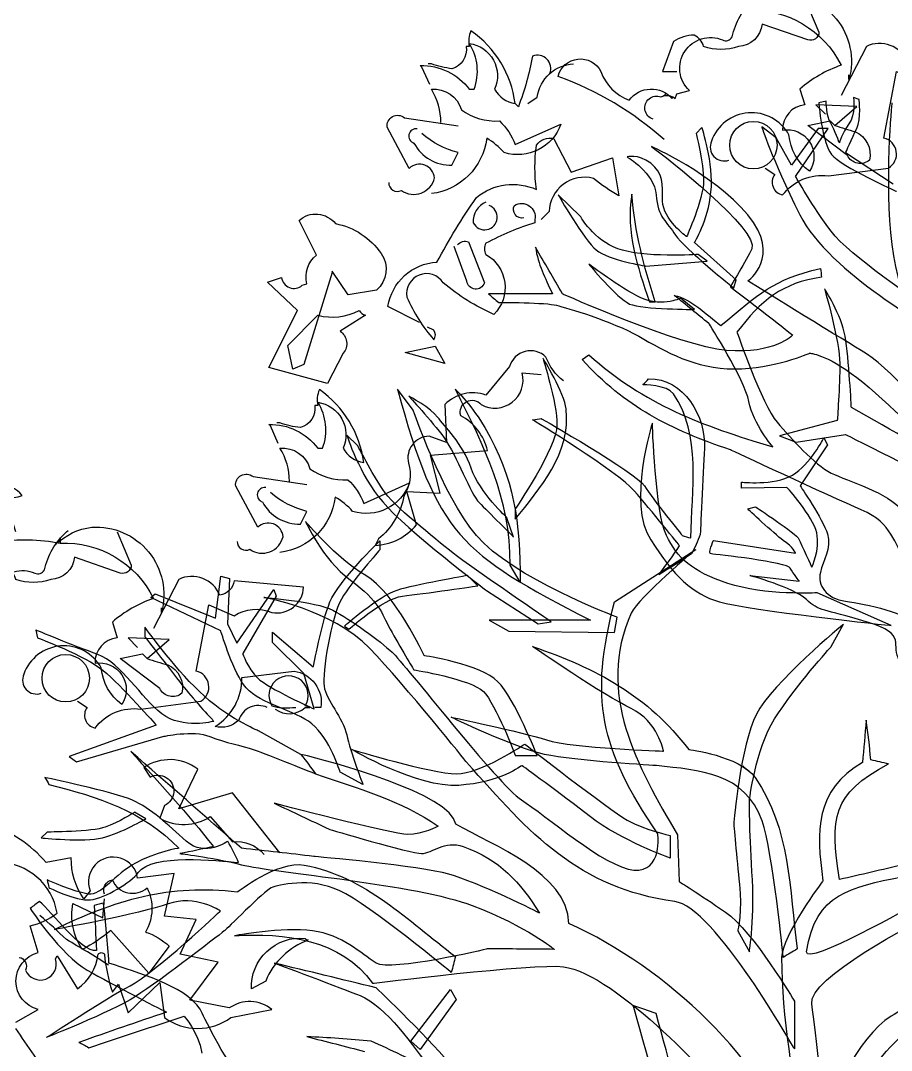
# Model space of a CAD drawing. Header units: millimetres. Extents: x 3633 to 4629, y 3430 to 3787.
# Drawn here: x 3863.557 to 3867.68, y 3715.12 to 3719.993 of the extents above; entities that cross this region are included whole.
import ezdxf

# ---------------------------------------------------------------- set-up
doc = ezdxf.new("R2010")
doc.units = ezdxf.units.MM

# ---------------------------------------------------------------- blocks, each defined once
blk = doc.blocks.new('*U290')
at = {"color": 0}
for points in [[(-212.5, 2140.3), (-228.9, 2191.7, 0.123093), (-203.1, 2194, 0.499542), (-273.3, 2191.7), (-240.6, 2126.2, -0.074951), (-147, 2123.9, -0.294968), (-9.1, 2042.1, 0.096375), (-69.9, 2007), (-62.8, 1983.6, 0.398468), (-95.6, 1946.2, -0.659393), (-55.8, 1885.4, -0.217575), (-86.2, 1939.2, 0.649521), (-200.8, 1929.8, 0.661377), (-175.1, 1901.8)], [(-147, 2130.9), (-147, 2123.9), (-147, 2130.9), (-154, 2121.6, -0.162277), (-100.3, 2147.3, -0.516235), (2.6, 2021), (2.6, 2028)], [(-287.3, 1962.6, -1.044418), (-275.6, 1995.3, -0.323349), (-254.6, 1993), (-252.2, 2000), (-233.5, 2004.6, -0.840088), (-184.4, 2079.5, 0.4142), (-170.4, 2084.1, -0.154678), (-137.7, 2140.3), (-135.3, 2142.6)], [(-62.8, 2140.3), (-41.8, 2091.2, -0.489075), (-58.2, 2079.5), (-126, 2102.9, -0.380188), (-161.1, 2070.1, -0.181808), (-212.5, 2070.1, 0.224854), (-226.5, 2086.5, 0.162277), (-256.9, 2077.1), (-273.3, 2032.7), (-252.2, 2032.7)], [(-617.6, 2013.6), (-629.3, 2039.3), (-631.6, 2041.7, -0.240921), (-559.1, 2006.6), (-552.1, 2006.6, 0.236053), (-559.1, 2074.4, -0.5), (-521.7, 2006.6, 0.236053), (-491.3, 1985.6, 0.211075), (-556.8, 2093.1, 0.162277), (-559.1, 2069.7), (-563.8, 2069.7, -0.383194), (-584.8, 2037, -0.056625), (-615.2, 2044), (-619.9, 2044)], [(-121.3, 1890.1), (-107.3, 1880.7, 0.54657), (-95.6, 1850.3, -0.272095), (-27.8, 1878.4), (61.1, 1890.1, 0.677032), (54.1, 1934.5), (72.8, 2032.7), (110.2, 2016.3, -0.248367), (166.3, 2021, 0.452606), (213.1, 2058.4), (110.2, 2067.8, -0.333328), (89.1, 2046.7, 0.430618), (28.3, 2070.1), (-9.1, 1997.6)], [(-439.9, 2030, 0.651581), (-465.6, 2055.7, -0.045349), (-486.6, 1980.9), (-491.3, 1985.6)], [(-472.6, 1985.6), (-458.6, 1994.9, -0.365204), (-404.8, 2044)], [(-270.9, 1932.2, 0.094757), (-427.6, 2025.7, -0.699951), (-364.5, 2032.7, 0.222214), (-322.4, 1990.6, -0.480621), (-259.3, 1993), (-256.9, 1995.3)], [(-601.2, 1957.5, 0.143021), (-615.2, 2006.6, -0.358047), (-570.8, 1976.2, 0.172546), (-514.7, 1959.8, -0.123093), (-491.3, 1924.8), (-423.5, 1955.2, -0.40274), (-507.7, 1913.1, 0.082748), (-533.4, 1934.1, -0.343094), (-615.2, 1852.3)], [(-678.4, 1868.6, 0.566177), (-659.7, 1857, 0.534058), (-610.6, 1875.7, 0.630219), (-648, 1889.7), (-680.7, 1950.5, -0.679398), (-655, 1964.5), (-575.5, 1952.8)], [(-18.4, 1953.2, 0.021729), (12, 1943.9, -0.356949), (33, 1901.8, -0.482147), (0.3, 1908.8), (-58.2, 1953.2), (-25.4, 1960.2), (-18.4, 1953.2)], [(-632.7, 1662), (-679.5, 1685.4, -0.357925), (-607, 1750.9, -0.02861), (-548.6, 1846.7, -0.284912), (-459.7, 1858.4, -0.072906), (-459.7, 1923.9, -0.350769), (-434, 1933.2), (-408.3, 1884.1), (-347.5, 1905.2), (-338.1, 1849.1, -0.042465), (-375.5, 1874.8, 0.482147), (-441, 1825.7), (-452.7, 1814)], [(-636.3, 1948.1, 0.926025), (-641, 1927.1, 0.286789), (-584.8, 1894.4), (-575.5, 1913.1, -0.120178), (-629.3, 1941.1)], [(-478.4, 1816.3, -0.618027), (-492.4, 1835, -0.649872), (-462, 1814), (-462, 1809.3, 0.048447), (-534.5, 1778.9, 0.291199), (-534.5, 1762.5, -0.493149), (-522.8, 1673.7, -0.073044), (-597.7, 1720.5, 0.819794), (-651.4, 1699.4, 0.07692), (-611.7, 1636.3, 0.333328), (-611.7, 1650.3), (-621, 1655)], [(-534.5, 1839.7, 0.326447), (-553.2, 1809.3, 1.475342), (-529.9, 1835)], [(-761.9, 1735.5), (-804, 1599.9), (-820.4, 1592.9), (-827.4, 1627.9), (-783, 1672.4, 0.182709), (-722.2, 1679.4, 0.162277), (-712.8, 1672.4), (-750.2, 1649, -0.442368), (-745.6, 1616.3), (-768.9, 1571.8), (-855.5, 1595.2), (-813.4, 1679.4), (-857.8, 1721.5), (-836.8, 1728.5, 0.608597), (-806.4, 1716.8), (-799.3, 1719.1, -0.302765), (-785.3, 1761.2), (-811, 1812.7, -0.435272), (-757.3, 1808, -0.199997), (-689.4, 1763.6, -0.39035), (-696.5, 1709.8), (-738.5, 1702.8), (-761.9, 1737.8), (-761.9, 1735.5)], [(-576.6, 1776.6, -0.302765), (-560.2, 1781.2), (-536.9, 1720.5, -0.816528), (-562.6, 1722.8), (-581.3, 1774.2)], [(-420, 1575.5, -0.140045), (-445.7, 1610.6, 0.57489), (-499.5, 1596.5), (-534.5, 1554.4, 0.29335), (-595.3, 1540.4), (-593, 1484.3), (-618.7, 1493.6, 0.477875), (-649.1, 1453.9, -0.21463), (-656.1, 1404.8, -0.178345), (-693.5, 1341.7), (-698.2, 1332.3, 0.217789), (-637.4, 1362.7), (-651.4, 1411.8), (-602.3, 1409.5), (-616.4, 1465.6), (-532.2, 1472.6, 0.213028), (-571.9, 1524, -0.817993), (-541.5, 1540.4, 0.658905), (-480.8, 1587.2), (-452.7, 1584.8)], [(-841.7, 1483), (-853.4, 1508.8), (-855.7, 1511.1, -0.240921), (-783.3, 1476), (-776.2, 1476, 0.236053), (-783.3, 1543.8, -0.5), (-745.8, 1476, 0.236053), (-715.4, 1455, 0.211075), (-780.9, 1562.5, 0.162277), (-783.3, 1539.2), (-787.9, 1539.2, -0.383194), (-809, 1506.4, -0.056625), (-839.4, 1513.4), (-844, 1513.4)], [(-825.3, 1426.9, 0.143021), (-839.4, 1476, -0.358047), (-794.9, 1445.6, 0.172546), (-738.8, 1429.3, -0.123093), (-715.4, 1394.2), (-647.6, 1424.6, -0.40274), (-731.8, 1382.5, 0.082748), (-757.5, 1403.5, -0.343094), (-839.4, 1321.7)], [(-902.5, 1338.1, 0.566177), (-883.8, 1326.4, 0.534058), (-834.7, 1345.1, 0.630219), (-872.1, 1359.1), (-904.8, 1419.9, -0.679398), (-879.1, 1433.9), (-799.6, 1422.3)], [(-1229.9, 1352.1), (-1246.2, 1403.5, 0.123093), (-1220.5, 1405.9, 0.499542), (-1290.6, 1403.5), (-1257.9, 1338.1, -0.074951), (-1164.4, 1335.7, -0.294968), (-1026.4, 1253.9, 0.096375), (-1087.2, 1218.8), (-1080.2, 1195.4, 0.398468), (-1112.9, 1158, -0.659393), (-1073.2, 1097.2, -0.217575), (-1103.6, 1151, 0.649521), (-1218.2, 1141.7, 0.661377), (-1192.4, 1113.6)], [(-860.4, 1417.6, 0.926025), (-865.1, 1396.5, 0.286789), (-809, 1363.8), (-799.6, 1382.5, -0.120178), (-853.4, 1410.6)], [(-1164.4, 1342.8), (-1164.4, 1335.7), (-1164.4, 1342.8), (-1171.4, 1333.4, -0.162277), (-1117.6, 1359.1, -0.516235), (-1014.7, 1232.9), (-1014.7, 1239.9)], [(-1304.7, 1174.4, -1.044418), (-1293, 1207.1, -0.323349), (-1271.9, 1204.8), (-1269.6, 1211.8), (-1250.9, 1216.5, -0.840088), (-1201.8, 1291.3, 0.4142), (-1187.8, 1296, -0.154678), (-1155, 1352.1), (-1152.7, 1354.4)], [(-1080.2, 1352.1), (-1059.2, 1303, -0.489075), (-1075.5, 1291.3), (-1143.3, 1314.7, -0.380188), (-1178.4, 1282, -0.181808), (-1229.9, 1282, 0.224854), (-1243.9, 1298.3, 0.162277), (-1274.3, 1289), (-1290.6, 1244.5), (-1269.6, 1244.5)], [(-1138.7, 1101.9), (-1124.6, 1092.6, 0.54657), (-1112.9, 1062.2, -0.272095), (-1045.1, 1090.2), (-956.3, 1101.9, 0.677032), (-963.3, 1146.3), (-944.6, 1244.5), (-907.2, 1228.2, -0.248367), (-851.1, 1232.9, 0.452606), (-804.3, 1270.3), (-907.2, 1279.6, -0.333328), (-928.2, 1258.6, 0.430618), (-989, 1282), (-1026.4, 1209.5)], [(-1035.8, 1165, 0.021729), (-1005.4, 1155.7, -0.356949), (-984.3, 1113.6, -0.482147), (-1017.1, 1120.6), (-1075.5, 1165), (-1042.8, 1172.1), (-1035.8, 1165)], [(-858.1, 1092.6, 0.453766), (-900.2, 1073.9, -0.265564), (-935.2, 1064.5, 0.264557), (-895.5, 1137), (-818.3, 1146.3, -0.415939), (-778.6, 1092.6), (-787.9, 1092.6)], [(-846.4, 1090.2, 0.366302), (-802, 1092.6), (-794.9, 1092.6), (-802, 1094.9, 1.810471), (-851.1, 1094.9, 0.099014), (-820.7, 1092.6), (-816, 1092.6)], [(-839.4, 877.4), (-909.5, 966.3), (-989, 942.9), (-961, 1001.4, 0.323273), (-1040.5, 1003.7), (-1031.1, 989.7, -1.034378), (-1010.1, 947.6), (-1017.1, 928.9, 0.280991), (-942.3, 931.2), (-909.5, 893.8, -0.26123), (-862.8, 875.1)], [(-1257.9, 491.6, 0.124008), (-1190.1, 456.6), (-1183.1, 482.3), (-1131.7, 496.3, 0.463104), (-1173.7, 540.7, -0.025284), (-1229.9, 617.9)], [(-1229.9, 627.3), (-1197.1, 646, -0.779266), (-1197.1, 730.1), (-1208.8, 769.9, 0.118973), (-1169.1, 788.6, 0.363647), (-1255.6, 863.4)], [(-1225.2, 723.1, -0.5), (-1215.8, 704.4, 0.970154), (-1171.4, 720.8), (-1169.1, 725.5), (-1138.7, 676.4, 0.208466), (-1108.3, 727.8, -0.5), (-1098.9, 727.8, 0.056854), (-1087.2, 671.7), (-1077.9, 683.4), (-1063.8, 641.3), (-1017.1, 685.7), (-1010.1, 634.3, 0.333328), (-911.9, 634.3), (-851.1, 646, 0.334427), (-914.2, 648.3), (-972.7, 660), (-930.6, 716.1), (-986.7, 727.8), (-963.3, 779.2), (-1010.1, 783.9), (-996, 847), (-1049.8, 840, 1.125015), (-1120, 821.3), (-1129.3, 809.6, -0.162277), (-1148, 870.4), (-1185.4, 863.4, 0.14122), (-1269.6, 919.5)], [(-1098.9, 816.6, -0.480621), (-1087.2, 837.7, 0.516449), (-1035.8, 826, -0.249695), (-1038.1, 760.5, -0.105927), (-1003, 739.5), (-1033.4, 699.7), (-1089.6, 762.9, -0.054871), (-1131.7, 734.8, -0.192581), (-1145.7, 802.6), (-1101.3, 781.6), (-1098.9, 809.6)], [(-799.6, 748.8), (-797.3, 748.8, 0.20787), (-860.4, 688), (-881.5, 676.4, -0.455139), (-802, 751.2), (-799.6, 748.8)]]:
    blk.add_lwpolyline(points, format="xyb", dxfattribs=at)
for points in [[(-268.6, 2000), (-273.3, 1995.3), (-268.6, 2000)], [(-18.4, 1953.2), (14.3, 1981.3), (-46.5, 1983.6), (-32.4, 1969.6)], [(-653.8, 1617.6), (-609.4, 1626.9), (-595.3, 1601.2), (-653.8, 1617.6)], [(-1035.8, 1165), (-1003, 1193.1), (-1063.8, 1195.4), (-1049.8, 1181.4)]]:
    blk.add_lwpolyline(points, dxfattribs=at)
for centre in [(-138.8, 1924), (-1156.2, 1135.8)]:
    blk.add_circle(centre, 35.1, dxfattribs=at)
for points in [[(-31.2, 1989), (-31.2, 1989), (-42.1, 1986.5), (-42.1, 1986.5)], [(-42.1, 1986.5), (-42.1, 1986.5), (-37.3, 1927.9), (-23.2, 1910.2)], [(-24.4, 1956.6), (-31.2, 1967), (-31.2, 1989), (-31.2, 1989)], [(17.7, 1991.4), (17.7, 1991.4), (9.2, 1994.5), (9.2, 1994.5)], [(14.1, 1948.7), (20.8, 1963.3), (17.7, 1991.4), (17.7, 1991.4)], [(-215, 1949.9), (-215, 1949.9), (-223.6, 1941.3), (-223.6, 1941.3)], [(-105.1, 1934.6), (-105.1, 1934.6), (-126.5, 1951.1), (-126.5, 1951.1)], [(-126.5, 1951.1), (-126.5, 1951.1), (-113, 1907.7), (-70.3, 1821)], [(-11.6, 1927.3), (-11.6, 1927.3), (-18.3, 1946.2), (-24.4, 1956.6)], [(-82.5, 1894.3), (-82.5, 1894.3), (-105.1, 1934.6), (-105.1, 1934.6)], [(-42.8, 1948.7), (-42.8, 1948.7), (-82.5, 1894.3), (-82.5, 1894.3)], [(-76.4, 1877.8), (-76.4, 1877.8), (-28.1, 1948.7), (-28.1, 1948.7)], [(-28.1, 1948.7), (-28.1, 1948.7), (-42.8, 1948.7), (-42.8, 1948.7)], [(-2.4, 1912.6), (-2.4, 1912.6), (7.3, 1934.6), (14.1, 1948.7)], [(-289.6, 1921.8), (-270, 1908.4), (-128.3, 1796.6), (-141.1, 1770.9)], [(-147.2, 1821), (-199.8, 1883.3), (-289.6, 1921.8), (-289.6, 1921.8)], [(-290.8, 1897.4), (-310.3, 1912), (-325.6, 1906.5), (-325.6, 1906.5)], [(-23.2, 1910.2), (-8.6, 1891.9), (72.7, 1855.8), (72.7, 1855.8)], [(67.8, 1866.2), (67.8, 1866.2), (-2.4, 1912.6), (-2.4, 1912.6)], [(-23.8, 1796.6), (-50.7, 1832), (-76.4, 1877.8), (-76.4, 1877.8)], [(-394.6, 1818.6), (-394.6, 1818.6), (-427.6, 1850.3), (-427.6, 1850.3)], [(-427.6, 1850.3), (-427.6, 1850.3), (-389.1, 1783.7), (-371.4, 1769.1)], [(-318.9, 1851.5), (-327.4, 1793.5), (-310.9, 1746.5), (-292.6, 1692.1)], [(-284.1, 1692.1), (-301.2, 1745.9), (-314, 1795.3), (-318.9, 1851.5)], [(-339.6, 1770.9), (-375.1, 1783.7), (-394.6, 1818.6), (-394.6, 1818.6)], [(-147.2, 1723.3), (-147.2, 1723.3), (-95.3, 1758.7), (-147.2, 1821)], [(-70.3, 1821), (-26.9, 1734.9), (133.2, 1647.5), (133.2, 1647.5)], [(-254.1, 1791.1), (-241.3, 1771.5), (-168, 1712.9), (-168, 1712.9)], [(108.1, 1691.5), (108.1, 1691.5), (3.1, 1760.5), (-23.8, 1796.6)], [(-421.5, 1704.3), (-434.3, 1726.9), (-447.8, 1749.5), (-461.2, 1773.4)], [(-461.2, 1773.4), (-457.5, 1747.1), (-447.2, 1728.8), (-436.2, 1704.3)], [(-371.4, 1769.1), (-353.1, 1753.8), (-298.1, 1745.3), (-298.1, 1745.3)], [(-220.5, 1762.4), (-220.5, 1762.4), (-303.6, 1756.9), (-339.6, 1770.9)], [(-164.3, 1725.1), (-164.3, 1725.1), (-226, 1780.1), (-226, 1780.1)], [(-141.1, 1770.9), (-149.1, 1754.4), (-172.9, 1714.7), (-172.9, 1714.7)], [(-298.1, 1745.3), (-298.1, 1745.3), (-207.1, 1752.6), (-207.1, 1752.6)], [(-207.1, 1752.6), (-207.1, 1752.6), (-220.5, 1762.4), (-220.5, 1762.4)], [(-382.4, 1748.3), (-382.4, 1748.3), (-340.9, 1697.6), (-321.9, 1689.1)], [(-186.9, 1657.3), (-130.7, 1703.7), (-110, 1725.7), (-39.7, 1741.6)], [(-39.7, 1741.6), (-39.1, 1737.3), (-38.5, 1733), (-37.9, 1728.8)], [(-168, 1712.9), (-168, 1712.9), (-164.3, 1725.1), (-164.3, 1725.1)], [(-37.9, 1728.8), (-95.9, 1720.8), (-128.3, 1693.9), (-163.1, 1647.5)], [(20.8, 1620.6), (-18.3, 1643.2), (-147.2, 1723.3), (-147.2, 1723.3)], [(-172.9, 1714.7), (-141.7, 1690.9), (-111.2, 1667.1), (-80.6, 1643.2)], [(-3.1, 1641.4), (-8.6, 1673.2), (-33.6, 1711.7), (-33.6, 1711.7)], [(-530.8, 1704.3), (-526, 1700.1), (-520.5, 1695.2), (-515.6, 1691.5)], [(-436.2, 1704.3), (-467.3, 1704.3), (-499.1, 1704.3), (-530.8, 1704.3)], [(-515.6, 1691.5), (-515.6, 1691.5), (-444.1, 1691.5), (-430.1, 1687.2)], [(-292.6, 1692.1), (-289.6, 1692.1), (-286.5, 1692.1), (-284.1, 1692.1)], [(-256, 1701.9), (-230.9, 1696.4), (-207.1, 1672.6), (-186.9, 1657.3)], [(-204.6, 1660.3), (-221.7, 1673.8), (-238.2, 1687.8), (-256, 1701.9)], [(-226, 1681.1), (-226, 1681.1), (-246.8, 1697.6), (-246.8, 1697.6)], [(-321.9, 1689.1), (-302.4, 1681.1), (-226, 1681.1), (-226, 1681.1)], [(-145.4, 1544.9), (-152.1, 1578.5), (-204.6, 1660.3), (-204.6, 1660.3)], [(-163.1, 1647.5), (-163.1, 1647.5), (-125.8, 1540), (-103.8, 1514.3)], [(6.1, 1536.3), (6.1, 1536.3), (2.4, 1608.4), (-3.1, 1641.4)], [(-55.6, 1616.4), (-55.6, 1616.4), (-31.8, 1615.8), (14.1, 1580.3)], [(132.6, 1514.3), (132.6, 1514.3), (60.5, 1598), (20.8, 1620.6)], [(-416, 1533.9), (-417.8, 1556.5), (-450.2, 1609), (-450.2, 1609)], [(-392.2, 1607.2), (-392.2, 1607.2), (-382.4, 1613.9), (-382.4, 1613.9)], [(-172.9, 1473.4), (-260.8, 1503.4), (-329.3, 1536.9), (-392.2, 1607.2)], [(-382.4, 1613.9), (-298.7, 1540), (-216.9, 1510.1), (-110, 1477.7)], [(-302.4, 1569.9), (-299.3, 1572.4), (-296.3, 1575.4), (-293.8, 1578.5)], [(-257.2, 1556.5), (-266.3, 1569.3), (-302.4, 1569.9), (-302.4, 1569.9)], [(-293.8, 1578.5), (-241.9, 1579.7), (-208.3, 1522.3), (-211.4, 1475.3)], [(14.1, 1580.3), (59.9, 1545.5), (130.7, 1471.6), (130.7, 1471.6)], [(-642, 1532.1), (-642, 1532.1), (-665.2, 1563.2), (-665.2, 1563.2)], [(-665.2, 1563.2), (-607.2, 1348.8), (-572.4, 1320.1), (-380, 1221.7)], [(-579.7, 1563.2), (-579.7, 1563.2), (-552.2, 1535.1), (-536.3, 1506.4)], [(-498.5, 1303), (-498.5, 1403.8), (-536.3, 1475.9), (-579.7, 1563.2)], [(-231.5, 1343.3), (-230.3, 1412.9), (-215, 1496), (-257.2, 1556.5)], [(-606, 1521.7), (-615.1, 1535.1), (-648.7, 1552.8), (-648.7, 1552.8)], [(-648.7, 1552.8), (-648.7, 1552.8), (-615.1, 1516.8), (-596.2, 1491.1)], [(-110, 1477.7), (-110, 1477.7), (-139.3, 1511.3), (-145.4, 1544.9)], [(-491.1, 1370.8), (-455.1, 1416), (-408.1, 1469.1), (-416, 1533.9)], [(334.1, 1300.5), (223.6, 1416), (131.3, 1464.9), (6.1, 1536.3)], [(-465.5, 1518), (-460.6, 1518.6), (-456.3, 1519.2), (-452.7, 1519.8)], [(-452.7, 1519.8), (-452.7, 1519.8), (-312.8, 1439.8), (-299.9, 1420.3)], [(-288.3, 1513.1), (-288.3, 1513.1), (-326.2, 1394.6), (-290.8, 1340.2)], [(-267.6, 1347), (-284.1, 1380), (-288.3, 1513.1), (-288.3, 1513.1)], [(-103.8, 1514.3), (-81.9, 1489.3), (-48.9, 1452), (-23.8, 1439.2)], [(-14.7, 1516.8), (-14.7, 1516.8), (-100.2, 1494.2), (-100.2, 1494.2)], [(-724.5, 1480.1), (-724.5, 1480.1), (-740.4, 1495.4), (-740.4, 1495.4)], [(-740.4, 1495.4), (-740.4, 1495.4), (-722, 1436.2), (-687.2, 1396.4)], [(-536.3, 1506.4), (-492.4, 1430), (-483.8, 1367.7), (-483.8, 1277.9)], [(-100.2, 1494.2), (-100.2, 1494.2), (-75.7, 1485), (-75.7, 1485)], [(-75.7, 1485), (-75.7, 1485), (-2.4, 1496), (-2.4, 1496)], [(-687.2, 1414.8), (-702.5, 1438), (-724.5, 1480.1), (-724.5, 1480.1)], [(-81.2, 1436.2), (-54.4, 1451.4), (-34.8, 1491.1), (-34.8, 1491.1)], [(-29.3, 1480.7), (-29.3, 1480.7), (-69.6, 1420.3), (-69.6, 1420.3)], [(-34.8, 1491.1), (-34.8, 1491.1), (-29.3, 1480.7), (-29.3, 1480.7)], [(-211.4, 1475.3), (-213.2, 1438.6), (-217.5, 1348.2), (-217.5, 1348.2)], [(20.8, 1384.8), (-26.9, 1405.6), (-172.9, 1473.4), (-172.9, 1473.4)], [(-156.4, 1425.8), (-156.4, 1425.8), (-108.7, 1420.3), (-81.2, 1436.2)], [(-23.8, 1439.2), (1.8, 1427), (59.9, 1410.5), (81.9, 1383.6)], [(-299.9, 1420.3), (-287.7, 1400.1), (-244.3, 1347), (-244.3, 1347)], [(-156.4, 1416.6), (-156.4, 1416.6), (-156.4, 1425.8), (-156.4, 1425.8)], [(-89.2, 1417.8), (-89.2, 1417.8), (-156.4, 1416.6), (-156.4, 1416.6)], [(-45.2, 1350.6), (-50.7, 1375.7), (-89.2, 1417.8), (-89.2, 1417.8)], [(-69.6, 1420.3), (-69.6, 1420.3), (-36, 1370.8), (-29.3, 1349.4)], [(-582.8, 1320.7), (-610.9, 1343.3), (-672, 1391), (-687.2, 1414.8)], [(-687.2, 1396.4), (-652.4, 1355.5), (-533.9, 1265.7), (-533.9, 1265.7)], [(-491.1, 1386.1), (-491.1, 1386.1), (-491.1, 1370.8), (-491.1, 1370.8)], [(-147.2, 1386.1), (-147.2, 1386.1), (-135.6, 1389.1), (-135.6, 1389.1)], [(-94.7, 1339.6), (-108.7, 1350), (-147.2, 1386.1), (-147.2, 1386.1)], [(-493.6, 1344.5), (-493.6, 1344.5), (-503.4, 1373.2), (-503.4, 1373.2)], [(88.6, 1309.7), (66.6, 1334.8), (69, 1364.1), (20.8, 1384.8)], [(-712.3, 1287.7), (-756.3, 1313.4), (-801.5, 1367.7), (-801.5, 1367.7)], [(-801.5, 1367.7), (-801.5, 1367.7), (-777.6, 1312.8), (-734.9, 1281)], [(-290.8, 1340.2), (-255.3, 1286.5), (-230.3, 1260.8), (-188.8, 1248.6)], [(-176.5, 1276.1), (-230.3, 1293.8), (-251.1, 1313.4), (-267.6, 1347)], [(-244.3, 1347), (-240.1, 1345.1), (-235.8, 1344.5), (-231.5, 1343.3)], [(-217.5, 1348.2), (-221.1, 1338.4), (-225.4, 1328.6), (-230.3, 1319.5)], [(-52.5, 1299.9), (-52.5, 1299.9), (-39.7, 1325), (-45.2, 1350.6)], [(-29.3, 1349.4), (-23.2, 1326.8), (-36, 1310.3), (-39.7, 1292)], [(-765.4, 1248.6), (-752.6, 1279.2), (-691.5, 1339), (-691.5, 1339)], [(-691.5, 1339), (-691.5, 1339), (-691.5, 1325.6), (-691.5, 1325.6)], [(-344.5, 1248.6), (-344.5, 1248.6), (-224.2, 1326.2), (-224.2, 1326.2)], [(-224.2, 1326.2), (-224.2, 1326.2), (-309.1, 1254.7), (-319.5, 1232.1)], [(-278.6, 1288.9), (-268.2, 1303), (-257.8, 1317), (-248, 1331.7)], [(-197.9, 1339.6), (-197.9, 1339.6), (-76.4, 1320.7), (-76.4, 1320.7)], [(-76.4, 1320.7), (-76.4, 1320.7), (-80, 1329.9), (-94.7, 1339.6)], [(-438, 1219.3), (-438, 1219.3), (-554.7, 1298.7), (-582.8, 1320.7)], [(-230.3, 1319.5), (-246.2, 1309.1), (-262.1, 1298.7), (-278.6, 1288.9)], [(-483.8, 1277.9), (-483.8, 1277.9), (-498.5, 1303), (-498.5, 1303)], [(-70.9, 1279.2), (-70.9, 1279.2), (-80, 1290.8), (-84.3, 1298.7)], [(-934.6, 1224.8), (-934.6, 1224.8), (-926.7, 1286.5), (-926.7, 1286.5)], [(-926.7, 1286.5), (-926.7, 1286.5), (-913.9, 1283.4), (-913.9, 1283.4)], [(-913.9, 1283.4), (-913.9, 1283.4), (-916.9, 1216.2), (-916.9, 1216.2)], [(-734.9, 1281), (-691.5, 1248.6), (-689.7, 1233.3), (-676.2, 1208.3)], [(-626.1, 1169.2), (-626.1, 1169.2), (-669.5, 1263.3), (-712.3, 1287.7)], [(-562, 1287.7), (-562, 1287.7), (-640.2, 1273.7), (-666.5, 1265.7)], [(-546.7, 1272.4), (-546.7, 1272.4), (-562, 1287.7), (-562, 1287.7)], [(-144.2, 1287.7), (-144.2, 1287.7), (-70.9, 1279.2), (-70.9, 1279.2)], [(-60.5, 1252.3), (-80, 1270), (-144.2, 1287.7), (-144.2, 1287.7)], [(-39.7, 1292), (-44, 1273.7), (-31.8, 1253.5), (-2.4, 1249.8)], [(-902.9, 1187.5), (-902.9, 1187.5), (-848.5, 1266.9), (-848.5, 1266.9)], [(-848.5, 1266.9), (-848.5, 1266.9), (-844.8, 1257.2), (-844.8, 1257.2)], [(-666.5, 1265.7), (-692.7, 1257.2), (-744, 1212.6), (-744, 1212.6)], [(-657.9, 1257.2), (-627.4, 1260.8), (-546.7, 1272.4), (-546.7, 1272.4)], [(-533.9, 1265.7), (-533.9, 1265.7), (-457.5, 1216.2), (-457.5, 1216.2)], [(-44.6, 1262.1), (-44.6, 1262.1), (-122.2, 1257.8), (-176.5, 1276.1)], [(-1030.5, 1255.3), (-1030.5, 1255.3), (-1023.8, 1260.8), (-1023.8, 1260.8)], [(-926.7, 1205.9), (-926.7, 1205.9), (-1030.5, 1255.3), (-1030.5, 1255.3)], [(-1023.8, 1260.8), (-1023.8, 1260.8), (-934.6, 1224.8), (-934.6, 1224.8)], [(-844.8, 1257.2), (-844.8, 1257.2), (-894.3, 1172.3), (-894.3, 1172.3)], [(-706.8, 1180.2), (-762.4, 1237.6), (-863.2, 1255.3), (-863.2, 1255.3)], [(-789.9, 1152.7), (-789.9, 1152.7), (-777.6, 1218.1), (-765.4, 1248.6)], [(-737.3, 1208.3), (-737.3, 1208.3), (-688.5, 1252.9), (-657.9, 1257.2)], [(-280.4, 905.9), (-366.5, 1032.4), (-381.2, 1106.3), (-344.5, 1248.6)], [(-188.8, 1248.6), (-146.6, 1236.4), (64.8, 1213.8), (64.8, 1213.8)], [(28.1, 1219.3), (-36, 1238.8), (-41.5, 1234), (-60.5, 1252.3)], [(64.8, 1213.8), (64.8, 1213.8), (-44.6, 1262.1), (-44.6, 1262.1)], [(-2.4, 1249.8), (27.5, 1245.6), (92.2, 1232.1), (101.4, 1213.2)], [(-529.6, 1221.7), (-529.6, 1221.7), (-500.9, 1205.2), (-500.9, 1205.2)], [(-380, 1221.7), (-380, 1221.7), (-529.6, 1221.7), (-529.6, 1221.7)], [(-457.5, 1216.2), (-457.5, 1216.2), (-438, 1219.3), (-438, 1219.3)], [(-319.5, 1232.1), (-372.6, 1114.2), (-310.3, 1004.9), (-251.1, 904.1)], [(-344.5, 1203.4), (-344.5, 1203.4), (-340.3, 1226), (-340.3, 1226)], [(78.2, 1161.3), (61.1, 1185.7), (93.5, 1199.7), (28.1, 1219.3)], [(-1200.4, 1207.1), (-1200.4, 1207.1), (-1197.9, 1195.5), (-1197.9, 1195.5)], [(-1108.7, 1171), (-1143.5, 1183.3), (-1200.4, 1207.1), (-1200.4, 1207.1)], [(-1039.1, 1211.4), (-1039.1, 1211.4), (-1039.1, 1197.3), (-1039.1, 1197.3)], [(-958.5, 1116.1), (-998.2, 1153.9), (-1039.1, 1211.4), (-1039.1, 1211.4)], [(-893.1, 1126.4), (-911.4, 1152.7), (-926.7, 1205.9), (-926.7, 1205.9)], [(-916.9, 1216.2), (-916.9, 1216.2), (-902.9, 1187.5), (-902.9, 1187.5)], [(-850.3, 1204), (-850.3, 1204), (-789.9, 1152.7), (-789.9, 1152.7)], [(-850.3, 1188.8), (-850.3, 1188.8), (-850.3, 1204), (-850.3, 1204)], [(-744, 1212.6), (-744, 1212.6), (-737.3, 1208.3), (-737.3, 1208.3)], [(-676.2, 1208.3), (-662.2, 1183.3), (-641.4, 1148.4), (-641.4, 1148.4)], [(-500.9, 1205.2), (-500.9, 1205.2), (-344.5, 1203.4), (-344.5, 1203.4)], [(-5.5, 1215.6), (-5.5, 1215.6), (-111.8, 1128.3), (-134.4, 1082.5)], [(-23.8, 1182.6), (-23.8, 1182.6), (-5.5, 1215.6), (-5.5, 1215.6)], [(-1197.9, 1195.5), (-1197.9, 1195.5), (-1127.1, 1169.2), (-1100.8, 1147.2)], [(-1039.1, 1197.3), (-1039.1, 1197.3), (-996.3, 1141.7), (-981.1, 1122.2)], [(-803.9, 1142.9), (-803.9, 1142.9), (-850.3, 1188.8), (-850.3, 1188.8)], [(-563.2, 1011.6), (-563.2, 1011.6), (-651.2, 1122.2), (-706.8, 1180.2)], [(-673.2, 1174.1), (-655.5, 1158.2), (-516.2, 978), (-482, 956)], [(-319.5, 1091), (-359.2, 1109.3), (-465.5, 1182.6), (-465.5, 1182.6)], [(-465.5, 1182.6), (-371.4, 1150.9), (-294.4, 1109.3), (-234.6, 1030.5)], [(-107.5, 1075.7), (-78.2, 1122.2), (-23.8, 1182.6), (-23.8, 1182.6)], [(-1014, 1083.1), (-1044.6, 1106.9), (-1073.9, 1158.2), (-1108.7, 1171)], [(-894.3, 1172.3), (-894.3, 1172.3), (-887.6, 1150.9), (-872.3, 1136.2)], [(-516.8, 1130.7), (-541.8, 1156.4), (-626.1, 1169.2), (-626.1, 1169.2)], [(-1100.8, 1147.2), (-1073.9, 1125.2), (-1022.6, 1066.6), (-1022.6, 1066.6)], [(-788.6, 1090.4), (-788.6, 1090.4), (-803.9, 1142.9), (-803.9, 1142.9)], [(-872.3, 1136.2), (-857.1, 1120.9), (-788.6, 1090.4), (-788.6, 1090.4)], [(-458.8, 1021.4), (-458.8, 1021.4), (-491.8, 1105.7), (-516.8, 1130.7)], [(-981.1, 1122.2), (-965.2, 1102.6), (-937.1, 1072.1), (-937.1, 1072.1)], [(-871.1, 1058), (-871.1, 1058), (-918.7, 1077.6), (-958.5, 1116.1)], [(-797.2, 1072.1), (-824.7, 1090.4), (-875.4, 1100.2), (-893.1, 1126.4)], [(-774, 1124), (-771.5, 1103.8), (-745.9, 1077.6), (-740.4, 1051.9)], [(-937.1, 1072.1), (-937.1, 1072.1), (-983.5, 1059.9), (-1014, 1083.1)], [(-271.8, 1028.1), (-271.8, 1028.1), (-280.4, 1072.1), (-319.5, 1091)], [(-134.4, 1082.5), (-157.6, 1036.6), (-168, 922.4), (-168, 922.4)], [(-1022.6, 1066.6), (-1022.6, 1066.6), (-1150.9, 1020.2), (-1150.9, 1020.2)], [(-750.1, 996.9), (-752.6, 1004.3), (-769.1, 1053.8), (-797.2, 1072.1)], [(-447.8, 1023.2), (-493.6, 1033.6), (-585.8, 1078.2), (-585.8, 1078.2)], [(-144.8, 954.2), (-144.8, 954.2), (-136.2, 1030.5), (-107.5, 1075.7)], [(28.1, 1073.9), (26.3, 1052.5), (24.4, 1031.8), (22.6, 1011)], [(34.8, 1015.3), (33, 1034.8), (31.2, 1054.4), (28.1, 1073.9)], [(-1012.8, 1049.5), (-1012.8, 1049.5), (-967, 1059.9), (-943.2, 1049.5)], [(-808.2, 1023.2), (-808.2, 1023.2), (-871.1, 1058), (-871.1, 1058)], [(-740.4, 1051.9), (-734.9, 1026.9), (-716.6, 978.6), (-716.6, 978.6)], [(-1140.5, 1012.2), (-1140.5, 1012.2), (-1012.8, 1049.5), (-1012.8, 1049.5)], [(-477.1, 1038.5), (-477.1, 1038.5), (-353.1, 942), (-325.6, 926.1)], [(-1059.9, 1027.5), (-1018.9, 982.3), (-975.6, 935.2), (-937.7, 887)], [(-896.1, 884.5), (-950.5, 932.2), (-1004.9, 979.2), (-1059.9, 1027.5)], [(-808.2, 1023.2), (-800.2, 1013.4), (-793.5, 1003.7), (-786.8, 994.5)], [(-579.1, 920), (-585.8, 965.2), (-765.4, 1012.8), (-808.2, 1023.2)], [(-574.8, 977.4), (-635.9, 973.1), (-733, 1030.5), (-733, 1030.5)], [(-491.1, 1021.4), (-491.1, 1021.4), (-458.8, 1021.4), (-458.8, 1021.4)], [(-282.2, 1006.7), (-282.2, 1006.7), (-402.6, 1013.4), (-447.8, 1023.2)], [(-234.6, 1030.5), (-234.6, 1030.5), (-159.4, 1021.4), (-136.2, 989)], [(-1150.9, 1020.2), (-1150.9, 1020.2), (-1140.5, 1012.2), (-1140.5, 1012.2)], [(-481.4, 1006.7), (-481.4, 1006.7), (-513.1, 981.7), (-574.8, 977.4)], [(-255.3, 805.7), (-397.7, 825.3), (-469.1, 905.3), (-563.2, 1011.6)], [(-380, 931), (-423.3, 964.6), (-481.4, 1006.7), (-481.4, 1006.7)], [(-125.8, 924.9), (-152.1, 996.9), (-218.1, 999.4), (-282.2, 1006.7)], [(-145.4, 998.2), (-148.4, 1000.6), (-151.5, 1003), (-154.6, 1006.1)], [(22.6, 1011), (-48.3, 970.1), (-45.8, 909.6), (-36, 836.3)], [(-11.6, 838.1), (-25, 929.7), (-23.8, 964), (61.1, 1009.2)], [(61.1, 1009.2), (52.5, 1011), (44, 1012.8), (34.8, 1015.3)], [(-786.8, 994.5), (-725.1, 973.1), (-659.1, 955.4), (-605.4, 916.9)], [(-716.6, 978.6), (-716.6, 978.6), (-750.1, 996.9), (-750.1, 996.9)], [(-1186.9, 989), (-1184.5, 985.3), (-1182.6, 981.7), (-1181.4, 978.6)], [(-1057.4, 955.4), (-1085.5, 967.6), (-1186.9, 989), (-1186.9, 989)], [(-1181.4, 978.6), (-1109.3, 960.9), (-1042.1, 939.5), (-989, 884.5)], [(-136.2, 989), (-83.7, 912), (-86.1, 824.1), (-73.9, 735.5)], [(-978, 894.9), (-1005.5, 919.4), (-1029.9, 943.2), (-1057.4, 955.4)], [(-847.9, 951.1), (-821, 938.3), (-793.5, 925.5), (-766.6, 912.6)], [(-482, 956), (-447.2, 934), (-358.6, 855.8), (-315.8, 852.2)], [(-141.1, 849.7), (-144.8, 914.5), (-144.8, 954.2), (-144.8, 954.2)], [(-1054.4, 937.7), (-1054.4, 937.7), (-1078.2, 922.4), (-1097.7, 915.7)], [(-1037.9, 927.9), (-1037.9, 927.9), (-1054.4, 937.7), (-1054.4, 937.7)], [(-262.1, 869.9), (-262.1, 869.9), (-336.6, 896.8), (-380, 931)], [(-1097.7, 915.7), (-1116.7, 908.4), (-1183.9, 908.4), (-1183.9, 908.4)], [(-1102, 899.8), (-1073.9, 907.1), (-1037.9, 927.9), (-1037.9, 927.9)], [(-411.7, 773.4), (-414.2, 847.9), (-523.5, 888.2), (-579.1, 920)], [(-325.6, 926.1), (-298.1, 910.8), (-262.1, 903.5), (-262.1, 903.5)], [(-168, 922.4), (-168, 922.4), (-163.7, 868.7), (-159.4, 831.4)], [(-94.7, 722.7), (-94.7, 722.7), (-110, 879), (-125.8, 924.9)], [(-1183.9, 908.4), (-1183.9, 908.4), (-1192.4, 899.8), (-1192.4, 899.8)], [(-1192.4, 899.8), (-1192.4, 899.8), (-1129.5, 893.1), (-1102, 899.8)], [(-315.8, 852.2), (-272.4, 848.5), (-280.4, 905.9), (-280.4, 905.9)], [(-262.1, 903.5), (-262.1, 903.5), (-262.1, 869.9), (-262.1, 869.9)], [(-251.1, 904.1), (-251.1, 904.1), (-248.6, 835.1), (-248.6, 835.1)], [(-989, 884.5), (-989, 884.5), (-1022.6, 879), (-1053.1, 862.5)], [(-937.7, 887), (-954.2, 883.3), (-970.1, 879.7), (-987.2, 876.6)], [(-916.3, 894.9), (-916.3, 894.9), (-949.9, 869.9), (-978, 894.9)], [(-900.4, 863.2), (-905.3, 874.2), (-910.8, 884.5), (-916.3, 894.9)], [(-789.2, 872.3), (-824.7, 876.6), (-860.7, 880.3), (-896.1, 884.5)], [(-568.1, 887), (-513.7, 867.4), (-484.4, 834.4), (-455.1, 788.6)], [(-1048.9, 848.5), (-1028.1, 877.2), (-932.8, 866.2), (-900.4, 863.2)], [(-987.2, 876.6), (-987.2, 876.6), (-944.4, 871.7), (-896.1, 860.1)], [(-589.5, 846.1), (-631, 858.3), (-789.2, 872.3), (-789.2, 872.3)], [(-1053.1, 862.5), (-1083.1, 846.1), (-1103.8, 813.7), (-1122.8, 816.7)], [(-902.3, 819.8), (-902.3, 819.8), (-843, 866.2), (-803.3, 859.5)], [(-896.1, 860.1), (-848.5, 847.9), (-635.9, 831.4), (-554.7, 799.6)], [(-803.3, 859.5), (-712.3, 842.4), (-650.6, 777.6), (-579.7, 724.5)], [(83.1, 860.1), (51.9, 852.8), (20.2, 845.4), (-11.6, 838.1)], [(-1183.9, 837.5), (-1182.6, 833.8), (-1182, 830.2), (-1181.4, 826.5)], [(-1122.8, 816.7), (-1142.3, 819.2), (-1183.9, 837.5), (-1183.9, 837.5)], [(-750.8, 821.6), (-794.7, 842.4), (-842.4, 829.6), (-852.2, 825.9)], [(-455.1, 788.6), (-455.1, 788.6), (-546.7, 834.4), (-589.5, 846.1)], [(-144.8, 731.2), (-144.8, 731.2), (-136.2, 785), (-141.1, 849.7)], [(-60.5, 731.2), (-46.4, 819.2), (4.9, 825.9), (80.6, 842.4)], [(-1172.9, 764.2), (-1085.5, 807.6), (-1000.6, 832.6), (-902.3, 819.8)], [(-852.2, 825.9), (-861.9, 821.6), (-920.6, 763), (-920.6, 763)], [(-248.6, 835.1), (-248.6, 835.1), (-220.5, 818), (-180.2, 789.9)], [(-159.4, 831.4), (-155.2, 793.5), (-161.9, 762.4), (-161.9, 762.4)], [(-927.3, 791.7), (-927.3, 791.7), (-964.6, 816.7), (-1004.9, 802.1)], [(-585.8, 700.7), (-585.8, 700.7), (-706.2, 800.9), (-750.8, 821.6)], [(-1194.9, 805.7), (-1199.7, 802.7), (-1204, 799), (-1208.9, 795.4)], [(-1208.9, 795.4), (-1208.9, 795.4), (-1163.1, 726.3), (-1124.6, 704.3)], [(-1110.6, 733), (-1133.2, 730.6), (-1177.1, 790.5), (-1194.9, 805.7)], [(-1004.9, 802.1), (-1045.8, 787.4), (-1172.9, 764.2), (-1172.9, 764.2)], [(-1100.2, 803.3), (-1104.5, 802.7), (-1109.3, 800.9), (-1114.2, 799.6)], [(-1114.2, 799.6), (-1113, 777.6), (-1111.8, 755.6), (-1110.6, 733)], [(-1092.2, 714.7), (-1094.7, 744.7), (-1097.1, 774.6), (-1100.2, 803.3)], [(-554.7, 799.6), (-472.8, 768.5), (-433.1, 734.9), (-433.1, 734.9)], [(-78.2, 587.7), (-78.2, 587.7), (-196.7, 798.4), (-255.3, 805.7)], [(103.2, 803.3), (97.7, 800.2), (-60.5, 709.2), (-60.5, 731.2)], [(286.5, 793.5), (232.1, 753.8), (113, 664), (64.8, 635.9)], [(-1155.2, 749.5), (-1168, 761.8), (-1180.8, 773.4), (-1194.3, 785)], [(-1061.1, 681.1), (-1024.4, 700.1), (-927.3, 791.7), (-927.3, 791.7)], [(-180.2, 789.9), (-139.3, 761.8), (-78.2, 658.5), (-78.2, 658.5)], [(-52.5, 654.2), (-58, 693.3), (99, 772.1), (131.3, 791.7)], [(-920.6, 763), (-920.6, 763), (-1013.4, 690.3), (-1053.1, 665.2)], [(-68.4, 421.5), (-124.6, 575.4), (-265.1, 705.6), (-411.7, 773.4)], [(-161.9, 762.4), (-161.9, 762.4), (-144.8, 731.2), (-144.8, 731.2)], [(-1092.8, 711.7), (-1113.6, 725.1), (-1134.4, 737.3), (-1155.2, 749.5)], [(-906.5, 755), (-833.8, 759.9), (-747.7, 750.1), (-702.5, 684.8)], [(-532.7, 735.5), (-532.7, 735.5), (-675, 701.3), (-697, 714.7)], [(-433.1, 734.9), (-466.1, 735.5), (-499.7, 735.5), (-532.7, 735.5)], [(-73.9, 735.5), (-81.2, 731.2), (-88, 727.5), (-94.7, 722.7)], [(-579.7, 724.5), (-581.5, 716.6), (-583.4, 708.6), (-585.8, 700.7)], [(-1124.6, 704.3), (-1086.7, 683), (-1007.3, 642), (-1007.3, 642)], [(-957.2, 646.3), (-982.3, 683), (-1051.3, 700.1), (-1092.2, 714.7)], [(-697, 678.1), (-747.1, 690.3), (-797.8, 702.5), (-847.9, 714.7)], [(-847.9, 714.7), (-847.9, 714.7), (-744.7, 676.2), (-720.8, 666.5)], [(-702.5, 684.8), (-702.5, 684.8), (-463.7, 714.7), (-419.7, 709.2)], [(-419.7, 709.2), (-342.7, 698.8), (-190, 538.8), (-159.4, 486.9)], [(-1184.5, 604.8), (-1184.5, 604.8), (-1097.1, 662.2), (-1061.1, 681.1)], [(-585.2, 562), (-607.2, 591.9), (-697, 678.1), (-697, 678.1)], [(-645.7, 599.3), (-645.7, 599.3), (-587, 675.6), (-587, 675.6)], [(-587, 675.6), (-587, 675.6), (-578.5, 661), (-578.5, 661)], [(-1053.1, 665.2), (-1092.2, 640.8), (-1184.5, 604.8), (-1184.5, 604.8)], [(-720.8, 666.5), (-682.3, 651.2), (-641.4, 590.7), (-615.8, 557.7)], [(-578.5, 661), (-578.5, 661), (-631.6, 587), (-631.6, 587)], [(-78.2, 658.5), (-78.2, 658.5), (-78.2, 587.7), (-78.2, 587.7)], [(-14.7, 450.8), (22.6, 559.6), (67.8, 609.6), (164.9, 666.5)], [(-1007.3, 642), (-1050.7, 627.4), (-1093.5, 612.7), (-1136.8, 597.4)], [(-900.4, 547.3), (-928.5, 585.2), (-957.2, 646.3), (-957.2, 646.3)], [(-317, 651.8), (-317, 651.8), (-257.8, 438), (-246.2, 416)], [(-282.8, 640.2), (-293.8, 643.9), (-305.4, 648.1), (-317, 651.8)], [(-224.2, 423.9), (-243.7, 496), (-262.7, 568.1), (-282.8, 640.2)], [(-34.2, 495.4), (-34.2, 495.4), (-46.4, 611.5), (-52.5, 654.2)], [(-1122.2, 589.5), (-1075.1, 605.4), (-1028.1, 620.6), (-981.1, 635.9)], [(-981.1, 635.9), (-981.1, 635.9), (-960.3, 613.9), (-954.8, 581.5)], [(64.8, 635.9), (17.1, 608.4), (-34.2, 495.4), (-34.2, 495.4)], [(-1136.8, 597.4), (-1131.9, 595), (-1127.1, 592.5), (-1122.2, 589.5)], [(-799.6, 606), (-770.9, 598.7), (-742.8, 591.3), (-714.1, 584)], [(-704.3, 599.3), (-736.1, 602.3), (-767.9, 604.2), (-799.6, 606)], [(-615.8, 557.7), (-645.1, 571.8), (-675, 585.8), (-704.3, 599.3)], [(-631.6, 587), (-631.6, 587), (-645.7, 599.3), (-645.7, 599.3)]]:
    blk.add_open_spline(points, degree=3, dxfattribs=at)
for points, knots in [([(9.2, 1994.5), (9.2, 1994.5), (12.8, 1969.4), (2.4, 1955.4), (2.4, 1955.4), (-7.9, 1941.3), (-11.6, 1927.3), (-11.6, 1927.3)], [0.5833333, 0.5833333, 0.5833333, 0.5833333, 0.6666667, 0.6666667, 0.6666667, 0.6666667, 0.75, 0.75, 0.75, 0.75]), ([(66, 1986.5), (66, 1986.5), (54.4, 1869.9), (66, 1777), (66, 1777), (77.6, 1684.2), (116.1, 1637.1), (116.1, 1637.1)], [0, 0, 0, 0, 0.03703704, 0.03703704, 0.03703704, 0.03703705, 0.07407407, 0.07407407, 0.07407407, 0.07407407]), ([(-226, 1780.1), (-226, 1780.1), (-205.9, 1811.8), (-201.6, 1854.6), (-201.6, 1854.6), (-197.3, 1897.4), (-215, 1949.9), (-215, 1949.9)], [0.3846154, 0.3846154, 0.3846154, 0.3846154, 0.4615385, 0.4615385, 0.4615385, 0.4615385, 0.5384615, 0.5384615, 0.5384615, 0.5384615]), ([(-223.6, 1941.3), (-223.6, 1941.3), (-212.6, 1898.6), (-212.6, 1871.1), (-212.6, 1871.1), (-212.6, 1843.6), (-237.6, 1788.6), (-237.6, 1788.6)], [0.6153846, 0.6153846, 0.6153846, 0.6153846, 0.6923077, 0.6923077, 0.6923077, 0.6923077, 0.7692308, 0.7692308, 0.7692308, 0.7692308]), ([(-325.6, 1906.5), (-325.6, 1906.5), (-285.3, 1883.3), (-282.8, 1850.3), (-282.8, 1850.3), (-280.4, 1817.3), (-266.3, 1810), (-254.1, 1791.1)], [0, 0, 0, 0, 0.0769231, 0.0769231, 0.0769231, 0.0769231, 0.1538462, 0.1538462, 0.1538462, 0.1538462]), ([(-237.6, 1788.6), (-237.6, 1788.6), (-273.1, 1814.9), (-273.1, 1841.2), (-273.1, 1841.2), (-273.1, 1867.4), (-271.8, 1882.1), (-290.8, 1897.4)], [0.7692308, 0.7692308, 0.7692308, 0.7692308, 0.8461538, 0.8461538, 0.8461538, 0.8461539, 0.9230769, 0.9230769, 0.9230769, 0.9230769]), ([(-246.8, 1697.6), (-246.8, 1697.6), (-277.3, 1682.3), (-311.5, 1701.3), (-311.5, 1701.3), (-345.8, 1720.2), (-382.4, 1748.3), (-382.4, 1748.3)], [0.6, 0.6, 0.6, 0.6, 0.8, 0.8, 0.8, 0.8, 1, 1, 1, 1]), ([(-33.6, 1711.7), (-33.6, 1711.7), (-11, 1633.5), (-11, 1601.1), (-11, 1601.1), (-11, 1568.7), (-14.7, 1516.8), (-14.7, 1516.8)], [0, 0, 0, 0, 0.0909091, 0.0909091, 0.0909091, 0.0909091, 0.1818182, 0.1818182, 0.1818182, 0.1818182]), ([(-80.6, 1643.2), (-80.6, 1643.2), (-107.5, 1614.5), (-178.4, 1620.6), (-178.4, 1620.6), (-249.2, 1626.7), (-421.5, 1704.3), (-421.5, 1704.3)], [0.35, 0.35, 0.35, 0.35, 0.4, 0.4, 0.4, 0.4, 0.45, 0.45, 0.45, 0.45]), ([(-430.1, 1687.2), (-415.4, 1683.6), (-348.2, 1664), (-308.5, 1641.4), (-308.5, 1641.4), (-268.8, 1618.8), (-225.4, 1593.1), (-166.8, 1593.1), (-166.8, 1593.1), (-108.1, 1593.1), (-55.6, 1616.4), (-55.6, 1616.4)], [0.7, 0.7, 0.7, 0.7, 0.75, 0.75, 0.75, 0.75, 0.8, 0.8, 0.8, 0.8, 0.85, 0.85, 0.85, 0.85]), ([(-450.2, 1609), (-450.2, 1609), (-429.4, 1543.7), (-429.4, 1510.1), (-429.4, 1510.1), (-429.4, 1477.1), (-491.1, 1386.1), (-491.1, 1386.1)], [0, 0, 0, 0, 0.2, 0.2, 0.2, 0.2, 0.4, 0.4, 0.4, 0.4]), ([(-340.3, 1226), (-340.3, 1226), (-496.6, 1284.7), (-548.6, 1347), (-548.6, 1347), (-600.5, 1409.3), (-642, 1532.1), (-642, 1532.1)], [0.625, 0.625, 0.625, 0.625, 0.75, 0.75, 0.75, 0.75, 0.875, 0.875, 0.875, 0.875]), ([(-503.4, 1373.2), (-503.4, 1373.2), (-543.7, 1409.9), (-556.5, 1446.5), (-556.5, 1446.5), (-569.3, 1483.2), (-596.2, 1508.8), (-606, 1521.7)], [0.5714286, 0.5714286, 0.5714286, 0.5714286, 0.7142857, 0.7142857, 0.7142857, 0.7142857, 0.8571429, 0.8571429, 0.8571429, 0.8571429]), ([(-248, 1331.7), (-248, 1331.7), (-290.8, 1384.8), (-315.2, 1412.9), (-315.2, 1412.9), (-339.6, 1441), (-465.5, 1518), (-465.5, 1518)], [0.3571429, 0.3571429, 0.3571429, 0.3571429, 0.4285714, 0.4285714, 0.4285714, 0.4285714, 0.5, 0.5, 0.5, 0.5]), ([(-2.4, 1496), (-2.4, 1496), (160, 1416.6), (180.2, 1396.4), (180.2, 1396.4), (201, 1375.7), (332.3, 1259.6), (332.3, 1259.6)], [0.4545455, 0.4545455, 0.4545455, 0.4545455, 0.5454545, 0.5454545, 0.5454545, 0.5454546, 0.6363636, 0.6363636, 0.6363636, 0.6363636]), ([(-596.2, 1491.1), (-577.9, 1464.9), (-557.1, 1408.1), (-544.3, 1395.2), (-544.3, 1395.2), (-531.5, 1382.4), (-493.6, 1344.5), (-493.6, 1344.5)], [0.1428571, 0.1428571, 0.1428571, 0.1428571, 0.2857143, 0.2857143, 0.2857143, 0.2857143, 0.4285714, 0.4285714, 0.4285714, 0.4285714]), ([(-135.6, 1389.1), (-135.6, 1389.1), (-75.1, 1349.4), (-71.5, 1341.5), (-71.5, 1341.5), (-67.8, 1333.5), (-52.5, 1299.9), (-52.5, 1299.9)], [0.4137931, 0.4137931, 0.4137931, 0.4137931, 0.44827586, 0.44827586, 0.44827586, 0.44827587, 0.48275862, 0.48275862, 0.48275862, 0.48275862]), ([(-691.5, 1325.6), (-691.5, 1325.6), (-733, 1279.2), (-748.3, 1252.9), (-748.3, 1252.9), (-763.6, 1226.6), (-777, 1142.9), (-774, 1124)], [0.81481481, 0.81481481, 0.81481481, 0.81481481, 0.85185185, 0.85185185, 0.85185185, 0.85185186, 0.88888889, 0.88888889, 0.88888889, 0.88888889]), ([(-84.3, 1298.7), (-88, 1306.7), (-194.3, 1319.5), (-201, 1319.5), (-201, 1319.5), (-207.1, 1319.5), (-197.9, 1339.6), (-197.9, 1339.6)], [0.20689655, 0.20689655, 0.20689655, 0.20689655, 0.24137931, 0.24137931, 0.24137931, 0.24137932, 0.27586207, 0.27586207, 0.27586207, 0.27586207]), ([(-863.2, 1255.3), (-863.2, 1255.3), (-787.4, 1249.8), (-761.1, 1236.4), (-761.1, 1236.4), (-734.9, 1223), (-690.9, 1190.6), (-673.2, 1174.1)], [0.2352941, 0.2352941, 0.2352941, 0.2352941, 0.2941176, 0.2941176, 0.2941176, 0.2941177, 0.3529412, 0.3529412, 0.3529412, 0.3529412]), ([(-641.4, 1148.4), (-641.4, 1148.4), (-556.5, 1134.4), (-538.2, 1116.1), (-538.2, 1116.1), (-519.9, 1097.7), (-491.1, 1021.4), (-491.1, 1021.4)], [0.3, 0.3, 0.3, 0.3, 0.4, 0.4, 0.4, 0.4, 0.5, 0.5, 0.5, 0.5]), ([(-585.8, 1078.2), (-585.8, 1078.2), (-483.8, 1056.8), (-444.7, 1044.6), (-444.7, 1044.6), (-405.6, 1032.4), (-271.8, 1028.1), (-271.8, 1028.1)], [0.6666667, 0.6666667, 0.6666667, 0.6666667, 0.75, 0.75, 0.75, 0.75, 0.8333333, 0.8333333, 0.8333333, 0.8333333]), ([(-943.2, 1049.5), (-919.4, 1040.3), (-896.8, 1036.6), (-877.2, 1029.9), (-877.2, 1029.9), (-857.7, 1023.2), (-786.8, 994.5), (-786.8, 994.5)], [0.8421053, 0.8421053, 0.8421053, 0.8421053, 0.8947368, 0.8947368, 0.8947368, 0.8947369, 0.9473684, 0.9473684, 0.9473684, 0.9473684]), ([(-733, 1030.5), (-733, 1030.5), (-614.5, 994.5), (-578.5, 994.5), (-578.5, 994.5), (-541.8, 994.5), (-477.1, 1038.5), (-477.1, 1038.5)], [0, 0, 0, 0, 0.1111111, 0.1111111, 0.1111111, 0.1111111, 0.2222222, 0.2222222, 0.2222222, 0.2222222]), ([(-605.4, 916.9), (-605.4, 916.9), (-628, 904.7), (-650, 904.7), (-650, 904.7), (-672.6, 904.7), (-847.9, 951.1), (-847.9, 951.1)], [0.55172414, 0.55172414, 0.55172414, 0.55172414, 0.56896552, 0.56896552, 0.56896552, 0.56896553, 0.5862069, 0.5862069, 0.5862069, 0.5862069]), ([(-766.6, 912.6), (-766.6, 912.6), (-646.3, 876.6), (-629.8, 876.6), (-629.8, 876.6), (-613.3, 876.6), (-596.2, 896.8), (-568.1, 887)], [0.60344828, 0.60344828, 0.60344828, 0.60344828, 0.62068966, 0.62068966, 0.62068966, 0.62068967, 0.63793103, 0.63793103, 0.63793103, 0.63793103]), ([(-1181.4, 826.5), (-1181.4, 826.5), (-1141.7, 805.7), (-1119.7, 808.2), (-1119.7, 808.2), (-1097.7, 810.6), (-1059.9, 833.8), (-1048.9, 848.5)], [0.6923077, 0.6923077, 0.6923077, 0.6923077, 0.7692308, 0.7692308, 0.7692308, 0.7692308, 0.8461538, 0.8461538, 0.8461538, 0.8461538]), ([(-36, 836.3), (-36, 836.3), (-97.1, 755), (-97.1, 722.7), (-97.1, 722.7), (-97.1, 633.5), (-79.4, 541.8), (-66.6, 455.1)], [0.4137931, 0.4137931, 0.4137931, 0.4137931, 0.43103448, 0.43103448, 0.43103448, 0.43103449, 0.44827586, 0.44827586, 0.44827586, 0.44827586]), ([(-697, 714.7), (-719.6, 728.8), (-746.5, 756.3), (-791.1, 762.4), (-791.1, 762.4), (-835.7, 768.5), (-906.5, 755), (-906.5, 755)], [0.84482759, 0.84482759, 0.84482759, 0.84482759, 0.86206897, 0.86206897, 0.86206897, 0.86206898, 0.87931034, 0.87931034, 0.87931034, 0.87931034])]:
    blk.add_open_spline(points, degree=3, knots=knots, dxfattribs=at)

msp = doc.modelspace()

# ---------------------------------------------------------------- block references
at = {"color": 0, "xscale": 0.003200000000069849, "yscale": 0.003200000000069849, "zscale": 0.003200000000069849}
msp.add_blockref('*U290', (3867.4711, 3713.2466), dxfattribs=at)

doc.saveas('drawing.dxf')
